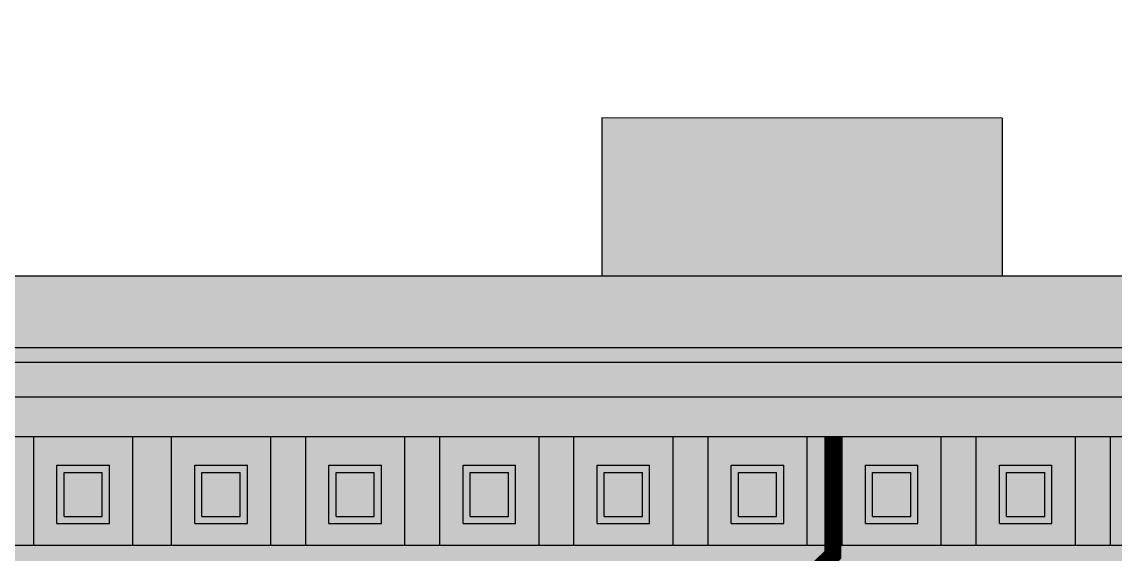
# Model space of a CAD drawing. Header units: metres. Extents: x 11 to 190, y 38 to 70.
# Drawn here: x 78.2 to 85.86, y 57.65 to 61.38 of the extents above; entities that cross this region are included whole.
import ezdxf

# ---------------------------------------------------------------- set-up
doc = ezdxf.new("R2010")
doc.units = ezdxf.units.M
doc.header["$LTSCALE"] = 0.01
doc.linetypes.add('AUSGEZOGEN', pattern=[1000, 1000, 0])
for name, color, linetype in [('A_regenrinne', 252, 'CONTINUOUS'), ('A_Schraff_Dach', 17, 'CONTINUOUS'), ('A_Schraff_Sims', 17, 'CONTINUOUS'), ('A_Schraff_Stuck', 23, 'CONTINUOUS'), ('A_Stuck_am_dach', 2, 'CONTINUOUS'), ('FASSADE', 7, 'AUSGEZOGEN')]:
    doc.layers.add(name, color=color, linetype=linetype)

msp = doc.modelspace()

# ---------------------------------------------------------------- hatches: boundary and pattern name
at = {"layer": 'A_Schraff_Dach'}
h = msp.add_hatch(color=256, dxfattribs=at)
h.paths.add_polyline_path([(116.8174, 59.5944), (59.2, 59.5944), (55.0967, 59.5944), (38.1918, 59.5944), (31.5918, 59.0924), (55.8652, 59.0924), (58.5254, 59.0924), (59.2, 59.0924), (116.8174, 59.0924)])
h.paths.add_polyline_path([(85.0733, 60.7021), (82.2653, 60.7041), (82.2653, 59.5944), (85.0733, 59.5944)])
h.paths.add_polyline_path([(112.2473, 61.3701), (111.1983, 61.3761), (111.1983, 59.5944), (112.2473, 59.5944)])
for color, points in [(256, [(85.0733, 60.7021), (82.2653, 60.7041), (82.2653, 59.5944), (85.0733, 59.5944)]), (11, [(111.1579, 59.0924), (58.4315, 59.0924), (58.4315, 58.9894), (58.5254, 58.9894), (59.2, 58.9894), (111.1579, 58.9894)]), (256, [(110.4652, 58.7474), (59.1146, 58.7474), (59.2, 58.4684), (110.3798, 58.4684)])]:
    msp.add_hatch(color=color, dxfattribs=at).paths.add_polyline_path(points)
h = msp.add_hatch(color=11, dxfattribs=at)
h.paths.add_polyline_path([(111.1579, 59.0924), (58.4315, 59.0924), (58.4315, 58.9894), (58.5254, 58.9894), (59.2, 58.9894), (111.1579, 58.9894)])
h.paths.add_polyline_path([(111.1079, 58.9894), (58.4815, 58.9894), (58.5192, 58.7474), (59.2, 58.7474), (111.0701, 58.7474)])
at = {"layer": 'A_Schraff_Sims'}
h = msp.add_hatch(color=256, dxfattribs=at)
h.paths.add_polyline_path([(116.8174, 57.7074), (31.2333, 57.7074), (31.2333, 57.5884), (116.8174, 57.5884)])
h.paths.add_polyline_path([(55.2457, 43.3502), (55.2567, 43.4344), (55.1167, 43.4844), (31.2803, 43.4844), (31.1403, 43.4344), (31.1513, 43.3502)])
at = {"layer": 'A_Schraff_Stuck'}
msp.add_hatch(color=256, dxfattribs=at).paths.add_polyline_path([(31.4023, 58.4684), (31.4023, 57.7074), (116.8174, 57.7074), (116.8174, 58.4684)])

# ---------------------------------------------------------------- linework, layer by layer
at = {"layer": 'A_regenrinne', "const_width": 0.12}
msp.add_lwpolyline([(83.8853, 58.4734), (83.8853, 57.6425), (83.761, 57.5235), (83.761, 47.0578), (83.761, 47.0578), (83.761, 47.0578)], dxfattribs=at)
at = {"layer": 'A_Stuck_am_dach'}
for p, q in [((78.2819, 58.4684), (78.2819, 57.7074)), ((78.9769, 58.4684), (78.9769, 57.7074)), ((79.2484, 58.4684), (79.2484, 57.7074)), ((79.9434, 58.4684), (79.9434, 57.7074)), ((80.1884, 58.4684), (80.1884, 57.7074)), ((80.8834, 58.4684), (80.8834, 57.7074)), ((81.1284, 58.4684), (81.1284, 57.7074)), ((81.8234, 58.4684), (81.8234, 57.7074)), ((82.0684, 58.4684), (82.0684, 57.7074)), ((82.7634, 58.4684), (82.7634, 57.7074)), ((83.0084, 58.4684), (83.0084, 57.7074)), ((83.7034, 58.4684), (83.7034, 57.7074)), ((83.9484, 58.4684), (83.9484, 57.7074)), ((84.6434, 58.4684), (84.6434, 57.7074)), ((84.8884, 58.4684), (84.8884, 57.7074)), ((85.5834, 58.4684), (85.5834, 57.7074)), ((85.8284, 58.4684), (85.8284, 57.7074)), ((78.4469, 58.2704), (78.8149, 58.2704)), ((78.4469, 57.8614), (78.4469, 58.2704)), ((78.8149, 57.8614), (78.8149, 58.2704)), ((79.4134, 57.8614), (79.4134, 58.2704)), ((79.4134, 58.2704), (79.7814, 58.2704)), ((79.7814, 57.8614), (79.7814, 58.2704)), ((80.3534, 58.2704), (80.7214, 58.2704)), ((80.3534, 57.8614), (80.3534, 58.2704)), ((80.7214, 57.8614), (80.7214, 58.2704)), ((81.2934, 57.8614), (81.2934, 58.2704)), ((81.2934, 58.2704), (81.6614, 58.2704)), ((81.6614, 57.8614), (81.6614, 58.2704)), ((82.2334, 58.2704), (82.6014, 58.2704)), ((82.2334, 57.8614), (82.2334, 58.2704)), ((82.6014, 57.8614), (82.6014, 58.2704)), ((83.1734, 58.2704), (83.5414, 58.2704)), ((83.1734, 57.8614), (83.1734, 58.2704)), ((83.5414, 57.8614), (83.5414, 58.2704)), ((84.1134, 57.8614), (84.1134, 58.2704)), ((84.1134, 58.2704), (84.4814, 58.2704)), ((84.4814, 57.8614), (84.4814, 58.2704)), ((85.0534, 57.8614), (85.0534, 58.2704)), ((85.0534, 58.2704), (85.4214, 58.2704)), ((85.4214, 57.8614), (85.4214, 58.2704)), ((78.4969, 58.2204), (78.7649, 58.2204)), ((78.4969, 57.9114), (78.4969, 58.2204)), ((78.7649, 57.9114), (78.7649, 58.2204)), ((79.4634, 58.2204), (79.7314, 58.2204)), ((79.4634, 57.9114), (79.4634, 58.2204)), ((79.7314, 57.9114), (79.7314, 58.2204)), ((80.4034, 58.2204), (80.6714, 58.2204)), ((80.4034, 57.9114), (80.4034, 58.2204)), ((80.6714, 57.9114), (80.6714, 58.2204)), ((81.3434, 57.9114), (81.3434, 58.2204)), ((81.3434, 58.2204), (81.6114, 58.2204)), ((81.6114, 57.9114), (81.6114, 58.2204)), ((82.2834, 58.2204), (82.5514, 58.2204)), ((82.2834, 57.9114), (82.2834, 58.2204)), ((82.5514, 57.9114), (82.5514, 58.2204)), ((83.2234, 58.2204), (83.4914, 58.2204)), ((83.2234, 57.9114), (83.2234, 58.2204)), ((83.4914, 57.9114), (83.4914, 58.2204)), ((84.1634, 57.9114), (84.1634, 58.2204)), ((84.1634, 58.2204), (84.4314, 58.2204)), ((84.4314, 57.9114), (84.4314, 58.2204)), ((85.1034, 58.2204), (85.3714, 58.2204)), ((85.1034, 57.9114), (85.1034, 58.2204)), ((85.3714, 57.9114), (85.3714, 58.2204)), ((78.4469, 57.8614), (78.8149, 57.8614)), ((78.4969, 57.9114), (78.7649, 57.9114)), ((79.4134, 57.8614), (79.7814, 57.8614)), ((79.4634, 57.9114), (79.7314, 57.9114)), ((80.3534, 57.8614), (80.7214, 57.8614)), ((80.4034, 57.9114), (80.6714, 57.9114)), ((81.2934, 57.8614), (81.6614, 57.8614)), ((81.3434, 57.9114), (81.6114, 57.9114)), ((82.2334, 57.8614), (82.6014, 57.8614)), ((82.2834, 57.9114), (82.5514, 57.9114)), ((83.1734, 57.8614), (83.5414, 57.8614)), ((83.2234, 57.9114), (83.4914, 57.9114)), ((84.1134, 57.8614), (84.4814, 57.8614)), ((84.1634, 57.9114), (84.4314, 57.9114)), ((85.0534, 57.8614), (85.4214, 57.8614)), ((85.1034, 57.9114), (85.3714, 57.9114))]:
    msp.add_line(p, q, dxfattribs=at)
at = {"layer": 'FASSADE'}
for p, q in [((85.0733, 60.7021), (82.2653, 60.7041)), ((82.2653, 60.7041), (82.2653, 59.5944)), ((85.0733, 60.7021), (85.0733, 59.5944)), ((116.8174, 59.5944), (59.2, 59.5944)), ((116.8174, 59.0924), (58.4315, 59.0924)), ((116.8174, 58.9894), (58.4315, 58.9894)), ((116.8174, 58.7474), (58.5192, 58.7474)), ((116.8174, 58.4684), (59.2, 58.4684)), ((116.8174, 57.7074), (59.133, 57.7074))]:
    msp.add_line(p, q, dxfattribs=at)

doc.saveas('drawing.dxf')
